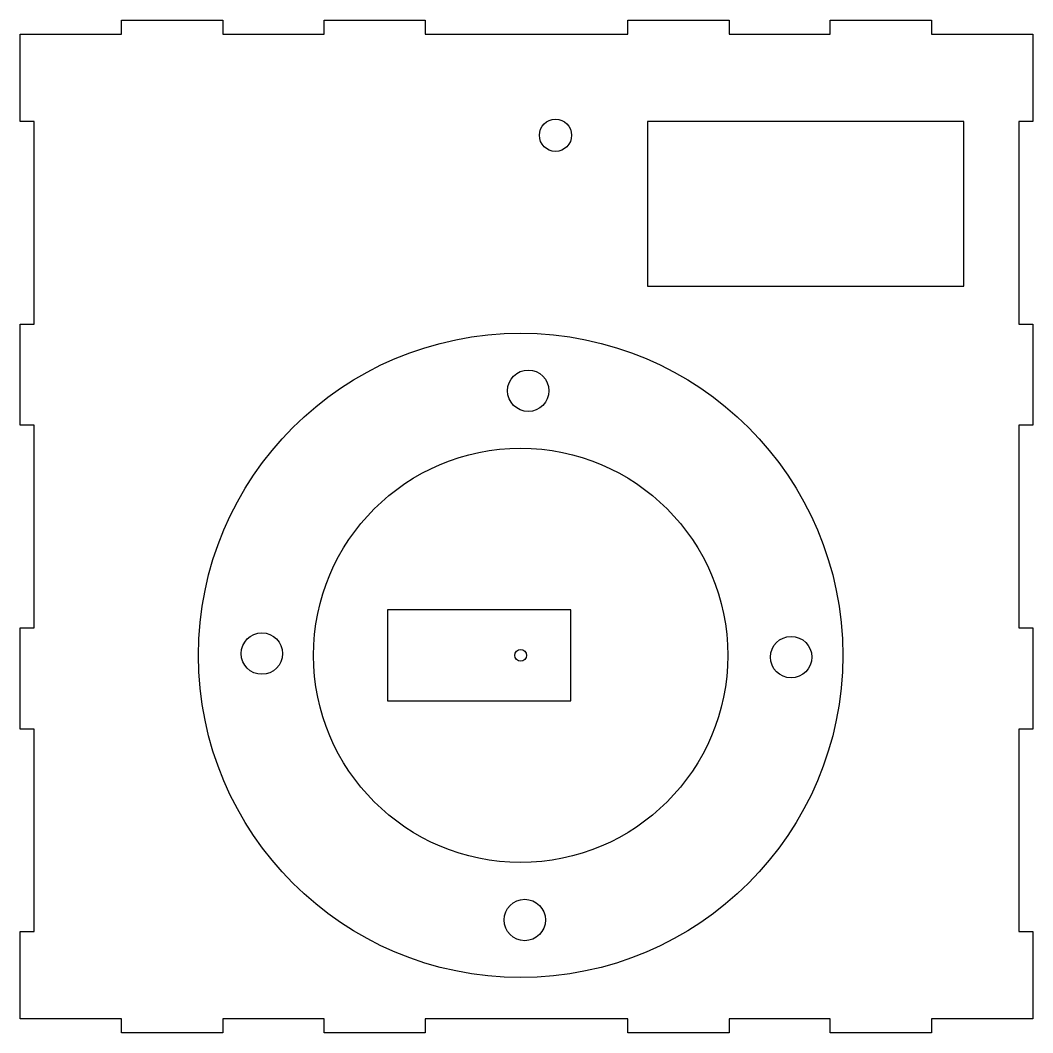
# Model space of a CAD drawing. Header units: millimetres. Extents: x -220 to 0, y -220 to 0.
import ezdxf

# ---------------------------------------------------------------- set-up
doc = ezdxf.new("R2010")
doc.units = ezdxf.units.MM
doc.layers.get('0').update_dxf_attribs({"linetype": 'CONTINUOUS'})

msp = doc.modelspace()

# ---------------------------------------------------------------- linework, layer by layer
for points in [[(-3, -198), (0, -198), (0, -217), (-22, -217), (-22, -220), (-44, -220), (-44, -217), (-66, -217), (-66, -220), (-88, -220), (-88, -217), (-132, -217), (-132, -220), (-154, -220), (-154, -217), (-176, -217), (-176, -220), (-198, -220), (-198, -217), (-220, -217), (-220, -198), (-217, -198), (-217, -154), (-220, -154), (-220, -132), (-217, -132), (-217, -88), (-220, -88), (-220, -66), (-217, -66), (-217, -22), (-220, -22), (-220, -3), (-198, -3), (-198, 0), (-176, 0), (-176, -3), (-154, -3), (-154, 0), (-132, 0), (-132, -3), (-88, -3), (-88, 0), (-66, 0), (-66, -3), (-44, -3), (-44, 0), (-22, 0), (-22, -3), (0, -3), (0, -22), (-3, -22), (-3, -66), (0, -66), (0, -88), (-3, -88), (-3, -132), (0, -132), (0, -154), (-3, -154)], [(-15, -22), (-83.7, -22), (-83.7, -57.8), (-15, -57.8)], [(-100.35, -128.09), (-140.23, -128.09), (-140.23, -147.91), (-100.35, -147.91)]]:
    msp.add_lwpolyline(points, close=True)
for centre, radius in [((-103.7, -25), 3.5), ((-111.27, -138), 70), ((-109.62, -80.5), 4.5), ((-111.27, -138), 45), ((-167.5, -137.62), 4.5), ((-52.5, -138.38), 4.5), ((-111.27, -138), 1.27), ((-110.38, -195.5), 4.5)]:
    msp.add_circle(centre, radius)

doc.saveas('drawing.dxf')
